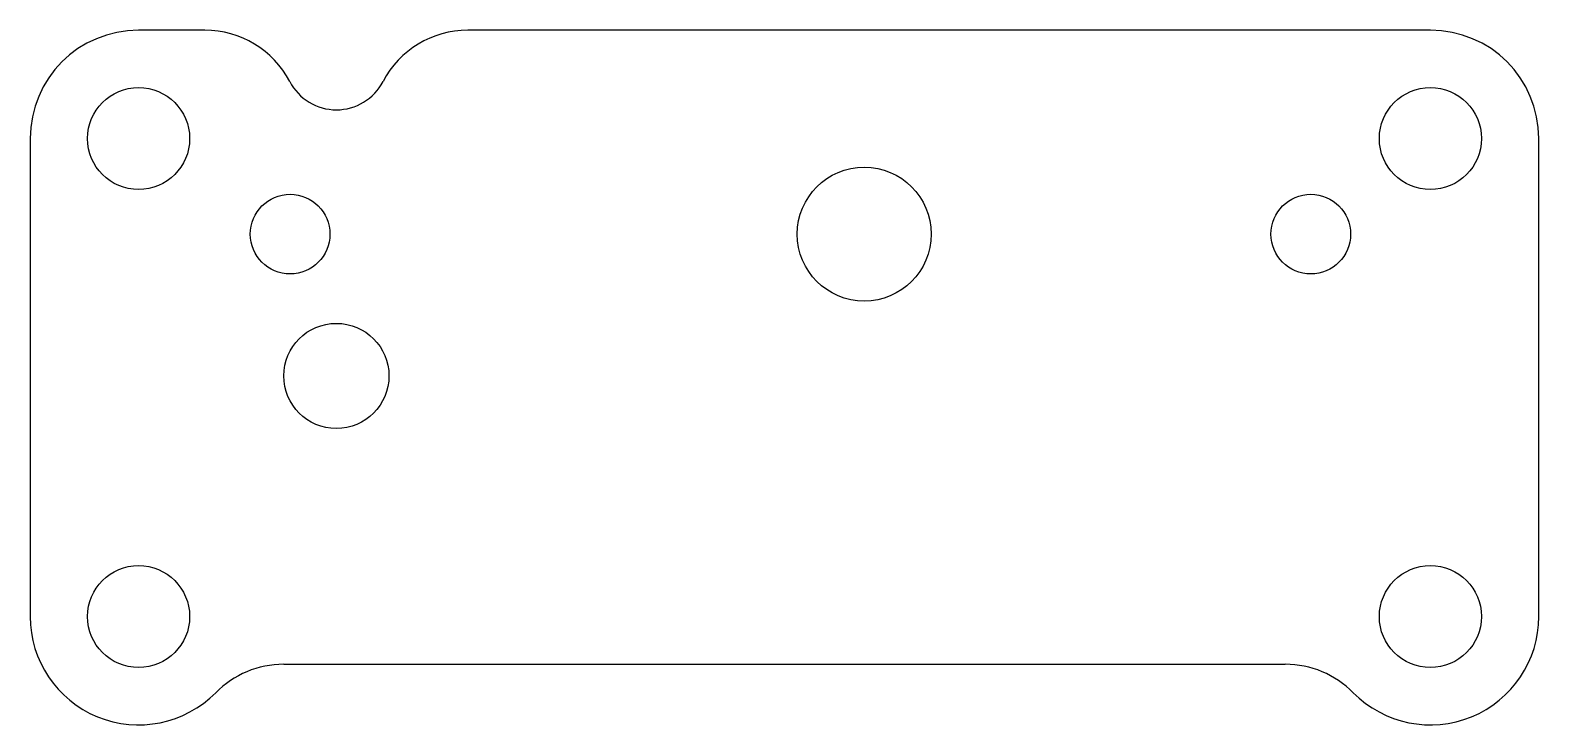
# Model space of a CAD drawing. Header units: millimetres. Extents: x -27.6 to 19.7, y -26.6 to -4.8.
import ezdxf

# ---------------------------------------------------------------- set-up
doc = ezdxf.new("R2010")
doc.units = ezdxf.units.MM
doc.layers.get('0').update_dxf_attribs({"linetype": 'CONTINUOUS'})

msp = doc.modelspace()

# ---------------------------------------------------------------- linework, layer by layer
for p, q in [((-22.118, -4.838), (-24.195, -4.838)), ((16.305, -4.838), (-13.872, -4.838)), ((-27.595, -8.238), (-27.595, -23.238)), ((19.705, -23.238), (19.705, -8.238)), ((-19.644, -24.738), (11.754, -24.738))]:
    msp.add_line(p, q)
for centre, radius in [((-24.195, -8.238), 1.6), ((16.305, -8.238), 1.6), ((-1.445, -11.238), 2.1), ((-19.445, -11.238), 1.25), ((12.555, -11.238), 1.25), ((-17.995, -15.688), 1.65), ((-24.195, -23.238), 1.6), ((16.305, -23.238), 1.6)]:
    msp.add_circle(centre, radius)
for centre, radius, start, end in [((-24.195, -8.238), 3.4, 90, 180), ((-22.118, -7.838), 3, 27.5399, 90), ((-13.872, -7.838), 3, 90, 152.4601), ((16.305, -8.238), 3.4, 0, 90), ((-17.995, -5.688), 1.65, 207.5399, 332.4601), ((-24.195, -23.238), 3.4, 180, 315.3217), ((16.305, -23.238), 3.4, -135.3217, 0), ((-19.644, -27.738), 3, 90, 135.3217), ((11.754, -27.738), 3, 44.6783, 90)]:
    msp.add_arc(centre, radius, start, end)

doc.saveas('drawing.dxf')
